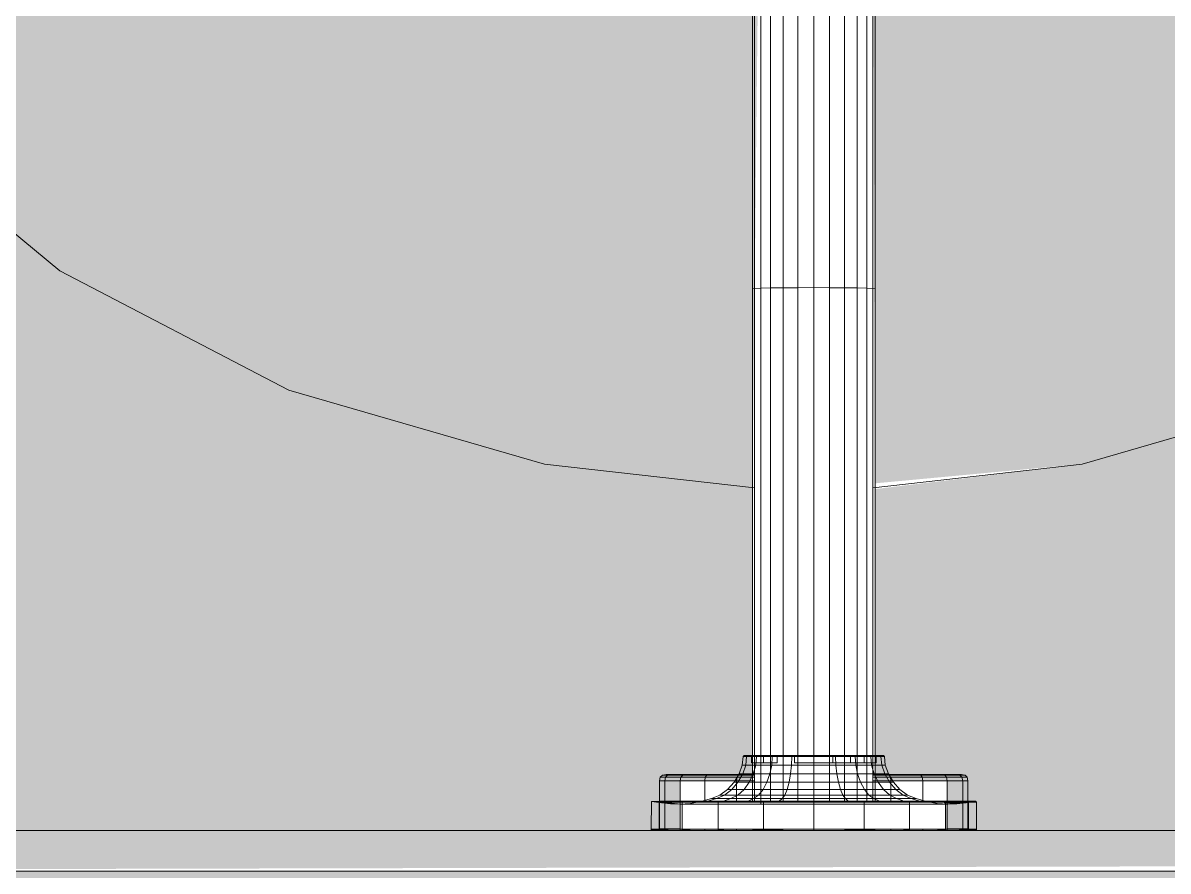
# Model space of a CAD drawing. Header units: inches. Extents: x -10205 to 13964, y -460 to 30702.
# Drawn here: x 76.14 to 83.18, y -76.69 to -71.47 of the extents above; entities that cross this region are included whole.
import ezdxf

# ---------------------------------------------------------------- set-up
doc = ezdxf.new("R2010")
doc.units = ezdxf.units.IN
doc.header["$MEASUREMENT"] = 0
for name, color, linetype, lineweight in [('0-1', 7, 'Continuous', 5), ('0-2', 8, 'Continuous', 9), ('G-IMPT-1', 21, 'Continuous', 9), ('P-SANR-FIXT-1', 8, 'Continuous', 9), ('P-SANR-FIXT-2', 53, 'Continuous', 9)]:
    doc.layers.add(name, color=color, linetype=linetype, lineweight=lineweight)

# ---------------------------------------------------------------- blocks, each defined once
blk = doc.blocks.new('Plbg-Sink Wall Mounted-UH - T11839_dwg-791503-SITE PLAN - CAD FILE')
at = {"layer": 'G-IMPT-1'}
for p, q in [((-4.5477, 0.9516), (-4.5477, 1.0006)), ((-4.5406, 1.0006), (-4.5477, 1.0006)), ((-4.5477, 1.0006), (-4.5477, 0.9516)), ((-4.5477, 0.9925), (-4.5477, 1.0006)), ((-4.5477, 0.9439), (-4.5477, 0.9925)), ((-4.5477, 0.9925), (-4.5477, 0.9405)), ((-4.5477, 0.9925), (-4.5477, 0.9439)), ((-4.5406, 1.0006), (-4.3707, 0.9981)), ((-4.5406, 0.9516), (-4.5406, 1.0006)), ((-4.5406, 1.0006), (-4.5406, 0.9516)), ((-4.3707, 0.9981), (-4.379, 0.9372)), ((-4.374, 0.9516), (-4.3707, 0.9981)), ((-4.3707, 0.9981), (-4.374, 0.9516)), ((-4.3707, 0.9981), (-4.369, 0.9454)), ((-4.3707, 0.9981), (-4.369, 0.9454)), ((-4.5393, 0.9485), (-4.5489, 0.9485)), ((-4.5393, 0.9162), (-4.5489, 0.9162)), ((-4.5393, 0.9162), (-4.5489, 0.9162)), ((-4.5477, 0.9439), (-4.5477, 0.9516)), ((-4.5477, 0.9516), (-4.5406, 0.9516)), ((-4.5477, 0.9439), (-4.5477, 0.9516)), ((-4.5477, 0.9516), (-4.5406, 0.9516)), ((-4.5477, 0.8945), (-4.5477, 0.9439)), ((-4.5477, 0.8945), (-4.5477, 0.9439)), ((-4.5477, 0.8945), (-4.5477, 0.9405)), ((-4.5477, 0.9405), (-4.5477, 0.8945)), ((-4.5406, 0.9516), (-4.374, 0.9516)), ((-4.5406, 0.9516), (-4.5406, 0.8095)), ((-4.5406, 0.8095), (-4.5406, 0.9516)), ((-4.5406, 0.9516), (-4.374, 0.9516)), ((-4.2438, 0.9485), (-4.5393, 0.9485)), ((-4.5393, 0.9485), (-4.5393, 0.9162)), ((-4.5393, 0.9485), (-4.5393, 0.9162)), ((-4.2438, 0.9162), (-4.5393, 0.9162)), ((-4.2438, 0.9162), (-4.5393, 0.9162)), ((-4.5393, 0.9162), (-4.5393, 0.8215)), ((-4.5393, 0.8215), (-4.5393, 0.9162)), ((-4.379, 0.9372), (-4.3847, 0.8809)), ((-4.369, 0.9454), (-4.379, 0.8913)), ((-4.369, 0.9454), (-4.379, 0.8913)), ((-4.379, 0.8913), (-4.379, 0.9372)), ((-4.379, 0.9372), (-4.379, 0.8913)), ((-4.374, 0.9516), (-4.369, 0.9454)), ((-4.374, 0.9516), (-4.374, 0.8095)), ((-4.374, 0.9516), (-4.374, 0.8095)), ((-4.374, 0.9516), (-4.369, 0.9454)), ((-4.374, 0.8095), (-4.374, 0.9516)), ((-4.369, 0.8042), (-4.374, 0.9516)), ((-4.374, 0.9516), (-4.369, 0.9454)), ((-4.369, 0.9454), (-4.369, 0.8042)), ((-4.369, 0.8042), (-4.369, 0.9454)), ((-4.2438, 0.9485), (-4.2216, 0.944)), ((-4.2438, 0.9485), (-4.2438, 0.9162)), ((-4.2438, 0.9485), (-4.2438, 0.9162)), ((-4.2438, 0.9162), (-4.2216, 0.9119)), ((-4.2438, 0.9162), (-4.2438, 0.8215)), ((-4.2438, 0.8215), (-4.2438, 0.9162)), ((-4.2438, 0.9162), (-4.2216, 0.9119)), ((-4.2216, 0.944), (-4.2082, 0.9306)), ((-4.2216, 0.9119), (-4.2216, 0.944)), ((-4.2216, 0.944), (-4.2216, 0.9119)), ((-4.2082, 0.9306), (-4.2038, 0.9082)), ((-4.2082, 0.9306), (-4.2082, 0.8989)), ((-4.2082, 0.9306), (-4.2082, 0.8989)), ((-4.3847, 0.8809), (-4.3862, 0.8244)), ((-4.379, 0.8913), (-4.3847, 0.8378)), ((-4.379, 0.8913), (-4.3847, 0.8378)), ((-4.3847, 0.8378), (-4.3847, 0.8809)), ((-4.3847, 0.8809), (-4.3847, 0.8378)), ((-4.2216, 0.9119), (-4.2216, 0.8176)), ((-4.2216, 0.9119), (-4.2082, 0.8989)), ((-4.2216, 0.8176), (-4.2216, 0.9119)), ((-4.2216, 0.9119), (-4.2082, 0.8989)), ((-4.2082, 0.8989), (-4.2038, 0.8772)), ((-4.2082, 0.8989), (-4.2082, 0.8059)), ((-4.2082, 0.8059), (-4.2082, 0.8989)), ((-4.2082, 0.8989), (-4.2038, 0.8772)), ((-4.2038, 0.8772), (-4.2038, 0.9082)), ((-4.2038, 0.9082), (-4.2038, 0.8772)), ((-4.2038, 0.9082), (-4.2038, 0.888)), ((-4.2038, 0.8578), (-4.2038, 0.888)), ((-4.2038, 0.888), (-4.2038, 0.8578)), ((-4.2038, 0.8772), (-4.2038, 0.7865)), ((-4.2038, 0.7865), (-4.2038, 0.8772)), ((-4.2038, 0.8772), (-4.2038, 0.8578)), ((-4.2038, 0.8772), (-4.2038, 0.8578)), ((-4.2038, 0.3639), (-4.2038, 0.8578)), ((-4.2038, 0.8578), (-4.2038, 0.769)), ((-4.2038, 0.8578), (-4.2038, 0.3639)), ((-4.2038, 0.8578), (-4.2038, 0.769)), ((-4.5393, 0.8215), (-4.5489, 0.8215)), ((-4.5393, 0.8215), (-4.5489, 0.8215)), ((-4.5477, 0.8029), (-4.5477, 0.8095)), ((-4.5477, 0.8095), (-4.5406, 0.8095)), ((-4.5477, 0.8029), (-4.5477, 0.8095)), ((-4.5477, 0.8095), (-4.5406, 0.8095)), ((-4.5477, 0.7609), (-4.5477, 0.8029)), ((-4.5477, 0.7609), (-4.5477, 0.8029)), ((-4.5406, 0.8095), (-4.374, 0.8095)), ((-4.5406, 0.8095), (-4.5406, 0.5881)), ((-4.2438, 0.8215), (-4.5393, 0.8215)), ((-4.3862, 0.784), (-4.3862, 0.8244)), ((-4.3862, 0.8244), (-4.3822, 0.7583)), ((-4.3862, 0.8244), (-4.3862, 0.784)), ((-4.3862, 0.784), (-4.3862, 0.6669)), ((-4.3862, 0.6669), (-4.3862, 0.784)), ((-4.374, 0.8095), (-4.374, 0.5881)), ((-4.374, 0.8095), (-4.369, 0.8042)), ((-4.374, 0.8095), (-4.369, 0.8042)), ((-4.369, 0.5843), (-4.369, 0.8042)), ((-4.369, 0.8042), (-4.369, 0.5843)), ((-4.2438, 0.8215), (-4.2216, 0.8176)), ((-4.2438, 0.8215), (-4.2438, 0.6707)), ((-4.2438, 0.8215), (-4.2216, 0.8176)), ((-4.2216, 0.8176), (-4.2216, 0.6675)), ((-4.2216, 0.8176), (-4.2082, 0.8059)), ((-4.2216, 0.6675), (-4.2216, 0.8176)), ((-4.2216, 0.8176), (-4.2082, 0.8059)), ((-4.2082, 0.8059), (-4.2038, 0.7865)), ((-4.2082, 0.8059), (-4.2082, 0.658)), ((-4.2082, 0.658), (-4.2082, 0.8059)), ((-4.2082, 0.8059), (-4.2038, 0.7865)), ((-4.2038, 0.7865), (-4.2038, 0.6422)), ((-4.2038, 0.6422), (-4.2038, 0.7865)), ((-4.2038, 0.7865), (-4.2038, 0.769)), ((-4.2038, 0.7865), (-4.2038, 0.769)), ((-4.3822, 0.7583), (-4.3704, 0.6937)), ((-4.2038, 0.6279), (-4.2038, 0.769)), ((-4.2038, 0.769), (-4.2038, 0.3639)), ((-4.2038, 0.6279), (-4.2038, 0.769)), ((-4.2038, 0.3639), (-4.2038, 0.769)), ((-4.5393, 0.6707), (-4.5489, 0.6707)), ((-4.5393, 0.6707), (-4.5489, 0.6707)), ((-4.3862, 0.6669), (-4.3862, 0.4846)), ((-4.3862, 0.4846), (-4.3862, 0.6669)), ((-4.2438, 0.6707), (-4.374, 0.6707)), ((-4.3704, 0.6937), (-4.3533, 0.6293)), ((-4.3704, 0.6597), (-4.3704, 0.6937)), ((-4.3704, 0.6937), (-4.3704, 0.6597)), ((-4.3704, 0.6597), (-4.3533, 0.5985)), ((-4.3704, 0.6597), (-4.3704, 0.5612)), ((-4.3704, 0.5612), (-4.3704, 0.6597)), ((-4.3704, 0.6597), (-4.3533, 0.5985)), ((-4.2438, 0.6707), (-4.2216, 0.6675)), ((-4.2438, 0.6707), (-4.2438, 0.4743)), ((-4.2438, 0.6707), (-4.2216, 0.6675)), ((-4.2216, 0.6675), (-4.2216, 0.472)), ((-4.2216, 0.6675), (-4.2082, 0.658)), ((-4.2216, 0.472), (-4.2216, 0.6675)), ((-4.2216, 0.6675), (-4.2082, 0.658)), ((-4.2082, 0.658), (-4.2038, 0.6422)), ((-4.2082, 0.658), (-4.2082, 0.4653)), ((-4.2082, 0.4653), (-4.2082, 0.658)), ((-4.2082, 0.658), (-4.2038, 0.6422)), ((-4.2038, 0.6422), (-4.2038, 0.4541)), ((-4.2038, 0.4541), (-4.2038, 0.6422)), ((-4.2038, 0.6422), (-4.2038, 0.6279)), ((-4.2038, 0.6422), (-4.2038, 0.6279)), ((-4.5477, 0.5834), (-4.5477, 0.5881)), ((-4.5477, 0.5881), (-4.5406, 0.5881)), ((-4.5477, 0.5834), (-4.5477, 0.5881)), ((-4.5477, 0.5881), (-4.5406, 0.5881)), ((-4.5477, 0.5528), (-4.5477, 0.5834)), ((-4.5477, 0.5528), (-4.5477, 0.5834)), ((-4.5406, 0.5881), (-4.374, 0.5881)), ((-4.5406, 0.5881), (-4.5406, 0.3092)), ((-4.374, 0.5881), (-4.369, 0.5843)), ((-4.374, 0.5881), (-4.369, 0.5843)), ((-4.374, 0.5881), (-4.374, 0.3092)), ((-4.369, 0.5843), (-4.369, 0.3072)), ((-4.369, 0.3639), (-4.369, 0.5843)), ((-4.3533, 0.6293), (-4.3323, 0.5773)), ((-4.3533, 0.5985), (-4.3533, 0.6293)), ((-4.3533, 0.6293), (-4.3533, 0.5985)), ((-4.3533, 0.5985), (-4.3323, 0.5491)), ((-4.3533, 0.5985), (-4.3533, 0.5091)), ((-4.3533, 0.5091), (-4.3533, 0.5985)), ((-4.3533, 0.5985), (-4.3323, 0.5491)), ((-4.3323, 0.5773), (-4.2975, 0.5302)), ((-4.3323, 0.5491), (-4.3323, 0.5773)), ((-4.3323, 0.5773), (-4.3323, 0.5491)), ((-4.2038, 0.444), (-4.2038, 0.6279)), ((-4.2038, 0.3639), (-4.2038, 0.6279)), ((-4.2038, 0.444), (-4.2038, 0.6279)), ((-4.2038, 0.3639), (-4.2038, 0.6279)), ((-4.3704, 0.5612), (-4.3533, 0.5091)), ((-4.3704, 0.5612), (-4.3704, 0.4077)), ((-4.3704, 0.4077), (-4.3704, 0.5612)), ((-4.3704, 0.5612), (-4.3533, 0.5091)), ((-4.3533, 0.5091), (-4.3323, 0.4671)), ((-4.3533, 0.5091), (-4.3533, 0.3699)), ((-4.3533, 0.3699), (-4.3533, 0.5091)), ((-4.3533, 0.5091), (-4.3323, 0.4671)), ((-4.3323, 0.5491), (-4.2975, 0.5043)), ((-4.3323, 0.5491), (-4.3323, 0.4671)), ((-4.3323, 0.4671), (-4.3323, 0.5491)), ((-4.3323, 0.5491), (-4.2975, 0.5043)), ((-4.2975, 0.5302), (-4.2527, 0.4902)), ((-4.2975, 0.5043), (-4.2975, 0.5302)), ((-4.2975, 0.5302), (-4.2975, 0.5043)), ((-4.2975, 0.5043), (-4.2527, 0.4662)), ((-4.2975, 0.5043), (-4.2975, 0.429)), ((-4.2975, 0.429), (-4.2975, 0.5043)), ((-4.2975, 0.5043), (-4.2527, 0.4662)), ((-4.5393, 0.4743), (-4.5489, 0.4743)), ((-4.5393, 0.4743), (-4.5489, 0.4743)), ((-4.3862, 0.4846), (-4.3862, 0.2547)), ((-4.3862, 0.2547), (-4.3862, 0.4846)), ((-4.2438, 0.4743), (-4.374, 0.4743)), ((-4.3323, 0.4671), (-4.2975, 0.429)), ((-4.3323, 0.4671), (-4.3323, 0.3394)), ((-4.3323, 0.3639), (-4.3323, 0.4671)), ((-4.3323, 0.4671), (-4.2975, 0.429)), ((-4.2975, 0.429), (-4.2527, 0.3966)), ((-4.2975, 0.429), (-4.2975, 0.3117)), ((-4.2975, 0.429), (-4.2527, 0.3966)), ((-4.2527, 0.4902), (-4.2012, 0.4594)), ((-4.2527, 0.4662), (-4.2527, 0.4902)), ((-4.2527, 0.4902), (-4.2527, 0.4662)), ((-4.2527, 0.4662), (-4.2012, 0.4369)), ((-4.2527, 0.4662), (-4.2527, 0.3966)), ((-4.2527, 0.3966), (-4.2527, 0.4662)), ((-4.2527, 0.4662), (-4.2012, 0.4369)), ((-4.2438, 0.4743), (-4.2216, 0.472)), ((-4.2438, 0.4743), (-4.2438, 0.3639)), ((-4.2438, 0.4743), (-4.2216, 0.472)), ((-4.2216, 0.472), (-4.2216, 0.3639)), ((-4.2216, 0.472), (-4.2082, 0.4653)), ((-4.2216, 0.3639), (-4.2216, 0.472)), ((-4.2216, 0.472), (-4.2082, 0.4653)), ((-4.2082, 0.4653), (-4.2038, 0.4541)), ((-4.2082, 0.4653), (-4.2082, 0.3639)), ((-4.2082, 0.3639), (-4.2082, 0.4653)), ((-4.2082, 0.4653), (-4.2038, 0.4541)), ((-4.2038, 0.4541), (-4.2038, 0.3639)), ((-4.2038, 0.3639), (-4.2038, 0.4541)), ((-4.2038, 0.4541), (-4.2038, 0.444)), ((-4.2038, 0.4541), (-4.2038, 0.444)), ((-4.2012, 0.4594), (-4.1469, 0.4402)), ((-4.2012, 0.4369), (-4.2012, 0.4594)), ((-4.2012, 0.4594), (-4.2012, 0.4369)), ((-4.2012, 0.4369), (-4.1469, 0.4186)), ((-4.2012, 0.4369), (-4.2012, 0.3717)), ((-4.2012, 0.3717), (-4.2012, 0.4369)), ((-4.2012, 0.4369), (-4.1469, 0.4186)), ((-4.1469, 0.4402), (-4.0933, 0.4346)), ((-4.1469, 0.4186), (-4.1469, 0.4402)), ((-4.1469, 0.4402), (-4.1469, 0.4186)), ((-4.0933, 0.4346), (-4.0876, 0.4285)), ((-4.0933, 0.4133), (-4.0933, 0.4346)), ((-4.0933, 0.4346), (-4.0933, 0.4133)), ((-4.0933, 0.4346), (-4.0876, 0.4075)), ((-4.0876, 0.4075), (-4.0876, 0.4285)), ((-4.0876, 0.4285), (-4.0876, 0.4075)), ((-4.0876, 0.3892), (-4.0876, 0.4285)), ((-4.548, 0.3639), (-4.548, 0.3769)), ((-4.548, 0.3264), (-4.548, 0.3639)), ((-1.2172, 0.3769), (-4.374, 0.3769)), ((-1.2153, 0.3639), (-4.374, 0.3639)), ((-4.3704, 0.4077), (-4.3533, 0.3699)), ((-4.3704, 0.4077), (-4.3704, 0.2144)), ((-4.3704, 0.4077), (-4.3533, 0.3699)), ((-4.3533, 0.3699), (-4.3323, 0.3394)), ((-4.3533, 0.3699), (-4.3533, 0.1945)), ((-4.2527, 0.3966), (-4.2012, 0.3717)), ((-4.2527, 0.3966), (-4.2527, 0.2881)), ((-4.2527, 0.3966), (-4.2012, 0.3717)), ((-4.2012, 0.3717), (-4.1469, 0.3561)), ((-4.2012, 0.3717), (-4.2012, 0.27)), ((-4.1469, 0.4186), (-4.0933, 0.4133)), ((-4.1469, 0.4186), (-4.1469, 0.3561)), ((-4.1469, 0.3561), (-4.1469, 0.4186)), ((-4.1469, 0.4186), (-4.0933, 0.4133)), ((-4.1469, 0.3561), (-4.0933, 0.3516)), ((-4.1469, 0.3561), (-4.1469, 0.2587)), ((-4.1328, 0.3643), (-4.1328, 0.3831)), ((-4.0942, 0.3831), (-4.1328, 0.3831)), ((-4.1328, 0.3643), (-4.1328, 0.3099)), ((-4.0942, 0.3643), (-4.1328, 0.3643)), ((-4.0876, 0.3892), (-4.0942, 0.3831)), ((-4.0942, 0.3643), (-4.0942, 0.3831)), ((-4.0876, 0.3701), (-4.0942, 0.3643)), ((-4.0942, 0.3643), (-4.0942, 0.3099)), ((-4.0933, 0.4133), (-4.0933, 0.3516)), ((-4.0933, 0.4133), (-4.0876, 0.4075)), ((-4.0933, 0.4133), (-4.0876, 0.4075)), ((-4.0933, 0.3516), (-4.0933, 0.4133)), ((-4.0876, 0.4075), (-4.0876, 0.3466)), ((-4.0876, 0.4075), (-4.0876, 0.3701)), ((-4.0876, 0.4075), (-4.0876, 0.3701)), ((-4.0876, 0.3701), (-4.0876, 0.3892)), ((-4.0876, 0.3892), (-4.0876, 0.3701)), ((-4.0876, 0.3701), (-4.0876, 0.3149)), ((1.2954, 0.3769), (-1.2172, 0.3769)), ((-1.2153, 0.3639), (-1.2172, 0.3769)), ((-1.2135, 0.3264), (-1.2153, 0.3639)), ((-1.2153, 0.3639), (1.2987, 0.3639)), ((-4.548, 0.2664), (-4.548, 0.3264)), ((-4.5477, 0.3067), (-4.5477, 0.3092)), ((-4.5477, 0.3092), (-4.5406, 0.3092)), ((-4.5477, 0.2906), (-4.5477, 0.3067)), ((-4.5406, 0.3092), (-4.374, 0.3092)), ((-4.5406, 0.3092), (-4.5406, 0)), ((-1.2135, 0.3264), (-4.3843, 0.3264)), ((-4.374, 0.3092), (-4.369, 0.3072)), ((-4.374, 0.3092), (-4.374, 0)), ((-4.369, 0.3072), (-4.369, 0)), ((-4.3323, 0.3394), (-4.2975, 0.3117)), ((-4.3323, 0.3394), (-4.3323, 0.1784)), ((-4.2975, 0.3117), (-4.2527, 0.2881)), ((-4.2975, 0.3117), (-4.2975, 0.1638)), ((-4.2527, 0.2881), (-4.2012, 0.27)), ((-4.2527, 0.2881), (-4.2527, 0.1515)), ((-4.1328, 0.3099), (-4.1328, 0.2252)), ((-4.0942, 0.3099), (-4.1328, 0.3099)), ((-4.0876, 0.3149), (-4.0942, 0.3099)), ((-4.0942, 0.3099), (-4.0942, 0.2252)), ((-4.0933, 0.3516), (-4.0876, 0.3466)), ((-4.0933, 0.3516), (-4.0933, 0.2555)), ((-4.0876, 0.3466), (-4.0876, 0.2518)), ((-4.0876, 0.3466), (-4.0876, 0.3149)), ((-4.0876, 0.3149), (-4.0876, 0.2288)), ((-1.212, 0.2664), (-1.2135, 0.3264)), ((1.3017, 0.3264), (-1.2135, 0.3264)), ((-4.548, 0.1885), (-4.548, 0.2664)), ((-4.3862, 0.2547), (-4.3862, 0)), ((-4.3862, 0), (-4.3862, 0.2547)), ((-1.212, 0.2664), (-4.374, 0.2664)), ((-4.3704, 0.2144), (-4.3533, 0.1945)), ((-4.3704, 0.2144), (-4.3704, 0)), ((-4.2012, 0.27), (-4.1469, 0.2587)), ((-4.2012, 0.27), (-4.2012, 0.142)), ((-4.1469, 0.2587), (-4.0933, 0.2555)), ((-4.1469, 0.2587), (-4.1469, 0.136)), ((-4.0942, 0.2252), (-4.1328, 0.2252)), ((-4.0876, 0.2288), (-4.0942, 0.2252)), ((-4.0933, 0.2555), (-4.0876, 0.2518)), ((-4.0933, 0.2555), (-4.0933, 0.1343)), ((-4.0876, 0.2518), (-4.0876, 0.1324)), ((-4.0876, 0.2518), (-4.0876, 0.2288)), ((-1.2109, 0.1885), (-1.212, 0.2664)), ((-1.212, 0.2664), (1.3044, 0.2664)), ((-1.2109, 0.1885), (-4.374, 0.1885)), ((-4.3533, 0.1945), (-4.3323, 0.1784)), ((-4.3533, 0.1945), (-4.3533, 0)), ((-4.3323, 0.1784), (-4.2975, 0.1638)), ((-4.3323, 0.1784), (-4.3323, 0)), ((-4.2975, 0.1638), (-4.2527, 0.1515)), ((-4.2975, 0.1638), (-4.2975, 0)), ((-4.2527, 0.1515), (-4.2012, 0.142)), ((-4.2527, 0.1515), (-4.2527, 0)), ((-4.2012, 0.142), (-4.1469, 0.136)), ((-4.2012, 0.142), (-4.2012, 0)), ((-1.2101, 0.0975), (-1.2109, 0.1885)), ((1.3064, 0.1885), (-1.2109, 0.1885)), ((-1.2101, 0.0975), (-4.374, 0.0975)), ((-4.1469, 0.136), (-4.0933, 0.1343)), ((-4.1469, 0.136), (-4.1469, 0)), ((-4.1328, 0.1184), (-4.1328, 0)), ((-4.0942, 0.1184), (-4.1328, 0.1184)), ((-4.0876, 0.1203), (-4.0942, 0.1184)), ((-4.0942, 0.1184), (-4.0942, 0)), ((-4.0933, 0.1343), (-4.0876, 0.1324)), ((-4.0933, 0.1343), (-4.0933, 0)), ((-4.0876, 0.1324), (-4.0933, 0)), ((-4.0876, 0.1324), (-4.0876, 0)), ((-4.0876, 0.1324), (-4.0876, 0.1203)), ((-4.0876, 0.1203), (-4.0876, 0)), ((-1.2099, 0), (-1.2101, 0.0975)), ((-1.2101, 0.0975), (1.3077, 0.0975)), ((-4.3862, -0.2547), (-4.3862, 0)), ((-1.2099, 0), (-4.374, 0)), ((-4.2527, 0), (-4.2012, 0)), ((-4.2012, 0), (-4.1469, 0)), ((-4.2012, 0), (-4.2012, -0.142)), ((-4.1469, 0), (-4.0933, 0)), ((-4.1469, 0), (-4.1469, -0.136)), ((-4.1328, 0), (-4.1328, -0.1184)), ((-4.0942, 0), (-4.1328, 0)), ((-4.0876, 0), (-4.0942, 0)), ((-4.0942, 0), (-4.0942, -0.1184)), ((-4.0933, 0), (-4.0933, -0.1343)), ((-4.0933, 0), (-4.0876, 0)), ((-4.0876, 0), (-4.0876, -0.1324)), ((-4.0876, 0), (-4.0876, -0.1203)), ((-1.2101, -0.0975), (-1.2099, 0)), ((1.3081, 0), (-1.2099, 0)), ((-4.5477, 0), (-4.5406, 0)), ((-4.5406, 0), (-4.374, 0)), ((-4.5406, 0), (-4.5406, -0.3092)), ((-4.3862, 0), (-4.3862, -0.2547)), ((-4.374, 0), (-4.369, 0)), ((-4.374, 0), (-4.374, -0.3092)), ((-4.3704, 0), (-4.3533, 0)), ((-4.3704, 0), (-4.3704, -0.2144)), ((-4.369, 0), (-4.369, -0.3072)), ((-4.3533, 0), (-4.3323, 0)), ((-4.3533, 0), (-4.3533, -0.1945)), ((-4.3323, 0), (-4.2975, 0)), ((-4.3323, 0), (-4.3323, -0.1784)), ((-4.2975, 0), (-4.2527, 0)), ((-4.2975, 0), (-4.2975, -0.1638)), ((-4.2527, 0), (-4.2527, -0.1515)), ((-1.2101, -0.0975), (-4.374, -0.0975)), ((-4.2012, -0.142), (-4.1469, -0.136)), ((-4.1469, -0.136), (-4.0933, -0.1343)), ((-4.1469, -0.136), (-4.1469, -0.2587)), ((-4.1328, -0.1184), (-4.1328, -0.2252)), ((-4.0942, -0.1184), (-4.1328, -0.1184)), ((-4.0876, -0.1203), (-4.0942, -0.1184)), ((-4.0942, -0.1184), (-4.0942, -0.2252)), ((-4.0933, -0.1343), (-4.0876, -0.1324)), ((-4.0933, -0.1343), (-4.0933, -0.2555)), ((-4.0876, -0.1203), (-4.0876, -0.2288)), ((-4.0876, -0.1324), (-4.0876, -0.1203)), ((-4.0876, -0.1324), (-4.0876, -0.2518)), ((-1.2109, -0.1885), (-1.2101, -0.0975)), ((-1.2101, -0.0975), (1.3077, -0.0975)), ((-4.548, -0.2664), (-4.548, -0.1885)), ((-1.2109, -0.1885), (-4.374, -0.1885)), ((-4.3704, -0.2144), (-4.3533, -0.1945)), ((-4.3533, -0.1945), (-4.3323, -0.1784)), ((-4.3533, -0.1945), (-4.3533, -0.3699)), ((-4.3323, -0.1784), (-4.2975, -0.1638)), ((-4.3323, -0.1784), (-4.3323, -0.3394)), ((-4.2975, -0.1638), (-4.2527, -0.1515)), ((-4.2975, -0.1638), (-4.2975, -0.3117)), ((-4.2527, -0.1515), (-4.2012, -0.142)), ((-4.2527, -0.1515), (-4.2527, -0.2881)), ((-4.2012, -0.142), (-4.2012, -0.27)), ((-1.212, -0.2664), (-1.2109, -0.1885)), ((1.3064, -0.1885), (-1.2109, -0.1885)), ((-4.548, -0.3264), (-4.548, -0.2664)), ((-4.5477, -0.2689), (-4.5477, -0.3092)), ((-4.5477, -0.2689), (-4.5477, -0.2906)), ((-4.5477, -0.2689), (-4.5477, -0.3067)), ((-4.3862, -0.2547), (-4.3862, -0.4846)), ((-4.3862, -0.4846), (-4.3862, -0.2547)), ((-1.212, -0.2664), (-4.374, -0.2664)), ((-4.3704, -0.2144), (-4.3704, -0.4077)), ((-4.2527, -0.2881), (-4.2012, -0.27)), ((-4.2012, -0.27), (-4.1469, -0.2587)), ((-4.2012, -0.27), (-4.2012, -0.3717)), ((-4.1469, -0.2587), (-4.0933, -0.2555)), ((-4.1469, -0.2587), (-4.1469, -0.3561)), ((-4.1328, -0.2252), (-4.1328, -0.3099)), ((-4.0942, -0.2252), (-4.1328, -0.2252)), ((-4.0876, -0.2288), (-4.0942, -0.2252)), ((-4.0942, -0.2252), (-4.0942, -0.3099)), ((-4.0933, -0.2555), (-4.0876, -0.2518)), ((-4.0933, -0.2555), (-4.0933, -0.3516)), ((-4.0876, -0.2288), (-4.0876, -0.3149)), ((-4.0876, -0.2518), (-4.0876, -0.2288)), ((-4.0876, -0.2518), (-4.0876, -0.3466)), ((-1.2135, -0.3264), (-1.212, -0.2664)), ((-1.212, -0.2664), (1.3044, -0.2664)), ((-4.548, -0.3639), (-4.548, -0.3264)), ((-4.5477, -0.2906), (-4.5477, -0.3067)), ((-4.5477, -0.3067), (-4.5477, -0.3092)), ((-4.5477, -0.3092), (-4.5406, -0.3092)), ((-4.5406, -0.3092), (-4.374, -0.3092)), ((-4.5406, -0.3092), (-4.5406, -0.5881)), ((-4.374, -0.3092), (-4.369, -0.3072)), ((-4.374, -0.3092), (-4.374, -0.5881)), ((-1.2135, -0.3264), (-4.374, -0.3264)), ((-4.369, -0.3072), (-4.369, -0.5843)), ((-4.3533, -0.3699), (-4.3323, -0.3394)), ((-4.3323, -0.3394), (-4.2975, -0.3117)), ((-4.3323, -0.3394), (-4.3323, -0.4671)), ((-4.2975, -0.3117), (-4.2527, -0.2881)), ((-4.2975, -0.3117), (-4.2975, -0.429)), ((-4.2527, -0.2881), (-4.2527, -0.3966)), ((-4.1469, -0.3561), (-4.0933, -0.3516)), ((-4.1328, -0.3099), (-4.1328, -0.3643)), ((-4.0942, -0.3099), (-4.1328, -0.3099)), ((-4.0876, -0.3149), (-4.0942, -0.3099)), ((-4.0942, -0.3099), (-4.0942, -0.3643)), ((-4.0933, -0.3516), (-4.0876, -0.3466)), ((-4.0933, -0.4133), (-4.0933, -0.3516)), ((-4.0933, -0.4133), (-4.0933, -0.3516)), ((-4.0933, -0.3516), (-4.0933, -0.4133)), ((-4.0876, -0.3149), (-4.0876, -0.3701)), ((-4.0876, -0.3466), (-4.0876, -0.3149)), ((-4.0876, -0.3466), (-4.0876, -0.4075)), ((-4.0876, -0.4075), (-4.0876, -0.3466)), ((-1.2153, -0.3639), (-1.2135, -0.3264)), ((1.3017, -0.3264), (-1.2135, -0.3264)), ((-4.548, -0.3769), (-4.548, -0.3639)), ((-1.2153, -0.3639), (-4.374, -0.3639)), ((-1.2172, -0.3769), (-4.374, -0.3769)), ((-4.369, -0.5843), (-4.373, -0.3639)), ((-4.3704, -0.4077), (-4.3533, -0.3699)), ((-4.3704, -0.4077), (-4.3533, -0.3699)), ((-4.3704, -0.4077), (-4.3704, -0.5612)), ((-4.3704, -0.5612), (-4.3704, -0.4077)), ((-4.369, -0.5843), (-4.369, -0.3639)), ((-4.3533, -0.3699), (-4.3533, -0.5091)), ((-4.3533, -0.5091), (-4.3533, -0.3699)), ((-4.3323, -0.4671), (-4.3323, -0.3639)), ((-4.2975, -0.429), (-4.2527, -0.3966)), ((-4.2975, -0.429), (-4.2527, -0.3966)), ((-4.2527, -0.3966), (-4.2012, -0.3717)), ((-4.2527, -0.3966), (-4.2012, -0.3717)), ((-4.2527, -0.3966), (-4.2527, -0.4662)), ((-4.2527, -0.4662), (-4.2527, -0.3966)), ((-4.2438, -0.3639), (-4.2438, -0.4743)), ((-4.2216, -0.3639), (-4.2216, -0.472)), ((-4.2216, -0.472), (-4.2216, -0.3639)), ((-4.2082, -0.3639), (-4.2082, -0.4653)), ((-4.2082, -0.4653), (-4.2082, -0.3639)), ((-4.2038, -0.3639), (-4.2038, -0.4541)), ((-4.2038, -0.4541), (-4.2038, -0.3639)), ((-4.2038, -0.3639), (-4.2038, -0.8578)), ((-4.2038, -0.8578), (-4.2038, -0.3639)), ((-4.2038, -0.3639), (-4.2038, -0.6279)), ((-4.2038, -0.3639), (-4.2038, -0.769)), ((-4.2038, -0.3639), (-4.2038, -0.6279)), ((-4.2038, -0.3639), (-4.2038, -0.769)), ((-4.2012, -0.3717), (-4.1469, -0.3561)), ((-4.2012, -0.3717), (-4.2012, -0.4369)), ((-4.2012, -0.4369), (-4.2012, -0.3717)), ((-4.2012, -0.4369), (-4.1469, -0.4186)), ((-4.2012, -0.4369), (-4.1469, -0.4186)), ((-4.1469, -0.3561), (-4.1469, -0.4186)), ((-4.1469, -0.4186), (-4.1469, -0.3561)), ((-4.1469, -0.4186), (-4.0933, -0.4133)), ((-4.1469, -0.4186), (-4.0933, -0.4133)), ((-4.1469, -0.4186), (-4.1469, -0.4402)), ((-4.1469, -0.4402), (-4.1469, -0.4186)), ((-4.1328, -0.3643), (-4.1328, -0.3831)), ((-4.0942, -0.3643), (-4.1328, -0.3643)), ((-4.0942, -0.3831), (-4.1328, -0.3831)), ((-4.0876, -0.3701), (-4.0942, -0.3643)), ((-4.0942, -0.3643), (-4.0942, -0.3831)), ((-4.0876, -0.3892), (-4.0942, -0.3831)), ((-4.0933, -0.4133), (-4.0876, -0.4075)), ((-4.0933, -0.4133), (-4.0876, -0.4075)), ((-4.0933, -0.4133), (-4.0876, -0.4075)), ((-4.0876, -0.4075), (-4.0933, -0.4346)), ((-4.0933, -0.4346), (-4.0933, -0.4133)), ((-4.0933, -0.4346), (-4.0933, -0.4133)), ((-4.0933, -0.4133), (-4.0933, -0.4346)), ((-4.0876, -0.3701), (-4.0876, -0.3892)), ((-4.0876, -0.3892), (-4.0876, -0.3701)), ((-4.0876, -0.4075), (-4.0876, -0.3701)), ((-4.0876, -0.4075), (-4.0876, -0.3701)), ((-4.0876, -0.4285), (-4.0876, -0.3892)), ((-4.0876, -0.4075), (-4.0876, -0.4285)), ((-4.0876, -0.4285), (-4.0876, -0.4075)), ((-1.2172, -0.3769), (-1.2153, -0.3639)), ((1.2954, -0.3769), (-1.2172, -0.3769)), ((-1.2153, -0.3639), (1.2987, -0.3639)), ((-4.5393, -0.4743), (-4.5489, -0.4743)), ((-4.5393, -0.4743), (-4.5489, -0.4743)), ((-4.3862, -0.4846), (-4.3862, -0.6669)), ((-4.3862, -0.6669), (-4.3862, -0.4846)), ((-4.2438, -0.4743), (-4.374, -0.4743)), ((-4.3533, -0.5091), (-4.3323, -0.4671)), ((-4.3533, -0.5091), (-4.3323, -0.4671)), ((-4.3323, -0.4671), (-4.2975, -0.429)), ((-4.3323, -0.4671), (-4.2975, -0.429)), ((-4.3323, -0.4671), (-4.3323, -0.5491)), ((-4.3323, -0.5491), (-4.3323, -0.4671)), ((-4.2975, -0.429), (-4.2975, -0.5043)), ((-4.2975, -0.5043), (-4.2975, -0.429)), ((-4.2975, -0.5043), (-4.2527, -0.4662)), ((-4.2975, -0.5043), (-4.2527, -0.4662)), ((-4.2975, -0.5302), (-4.2527, -0.4902)), ((-4.2527, -0.4662), (-4.2012, -0.4369)), ((-4.2527, -0.4662), (-4.2012, -0.4369)), ((-4.2527, -0.4902), (-4.2012, -0.4594)), ((-4.2527, -0.4662), (-4.2527, -0.4902)), ((-4.2527, -0.4902), (-4.2527, -0.4662)), ((-4.2438, -0.4743), (-4.2216, -0.472)), ((-4.2438, -0.4743), (-4.2216, -0.472)), ((-4.2438, -0.4743), (-4.2438, -0.6707)), ((-4.2216, -0.472), (-4.2082, -0.4653)), ((-4.2216, -0.472), (-4.2082, -0.4653)), ((-4.2216, -0.472), (-4.2216, -0.6675)), ((-4.2216, -0.6675), (-4.2216, -0.472)), ((-4.2082, -0.4653), (-4.2038, -0.4541)), ((-4.2082, -0.4653), (-4.2038, -0.4541)), ((-4.2082, -0.4653), (-4.2082, -0.658)), ((-4.2082, -0.658), (-4.2082, -0.4653)), ((-4.2038, -0.4541), (-4.2038, -0.444)), ((-4.2038, -0.4541), (-4.2038, -0.444)), ((-4.2038, -0.444), (-4.2038, -0.6279)), ((-4.2038, -0.444), (-4.2038, -0.6279)), ((-4.2038, -0.4541), (-4.2038, -0.6422)), ((-4.2038, -0.6422), (-4.2038, -0.4541)), ((-4.2012, -0.4369), (-4.2012, -0.4594)), ((-4.2012, -0.4594), (-4.2012, -0.4369)), ((-4.2012, -0.4594), (-4.1469, -0.4402)), ((-4.1469, -0.4402), (-4.0933, -0.4346)), ((-4.0933, -0.4346), (-4.0876, -0.4285)), ((-4.0933, -0.4346), (-4.0876, -0.4285)), ((-4.5477, -0.5528), (-4.5477, -0.5834)), ((-4.5477, -0.5528), (-4.5477, -0.5834)), ((-4.3704, -0.5612), (-4.3533, -0.5091)), ((-4.3704, -0.5612), (-4.3533, -0.5091)), ((-4.3704, -0.5612), (-4.3704, -0.6597)), ((-4.3704, -0.6597), (-4.3704, -0.5612)), ((-4.3533, -0.5091), (-4.3533, -0.5985)), ((-4.3533, -0.5985), (-4.3533, -0.5091)), ((-4.3533, -0.5985), (-4.3323, -0.5491)), ((-4.3533, -0.5985), (-4.3323, -0.5491)), ((-4.3323, -0.5491), (-4.2975, -0.5043)), ((-4.3323, -0.5491), (-4.2975, -0.5043)), ((-4.3323, -0.5773), (-4.2975, -0.5302)), ((-4.3323, -0.5491), (-4.3323, -0.5773)), ((-4.3323, -0.5773), (-4.3323, -0.5491)), ((-4.2975, -0.5043), (-4.2975, -0.5302)), ((-4.2975, -0.5302), (-4.2975, -0.5043)), ((-4.5477, -0.5834), (-4.5477, -0.5881)), ((-4.5477, -0.5834), (-4.5477, -0.5881)), ((-4.5477, -0.5881), (-4.5406, -0.5881)), ((-4.5477, -0.5881), (-4.5406, -0.5881)), ((-4.5406, -0.5881), (-4.374, -0.5881)), ((-4.5406, -0.5881), (-4.5406, -0.8095)), ((-4.374, -0.5881), (-4.369, -0.5843)), ((-4.374, -0.5881), (-4.369, -0.5843)), ((-4.369, -0.5843), (-4.374, -0.8095)), ((-4.374, -0.5881), (-4.374, -0.8095)), ((-4.3704, -0.6597), (-4.3533, -0.5985)), ((-4.3704, -0.6597), (-4.3533, -0.5985)), ((-4.3704, -0.6937), (-4.3533, -0.6293)), ((-4.369, -0.8042), (-4.369, -0.5843)), ((-4.369, -0.5843), (-4.369, -0.8042)), ((-4.3533, -0.6293), (-4.3323, -0.5773)), ((-4.3533, -0.5985), (-4.3533, -0.6293)), ((-4.3533, -0.6293), (-4.3533, -0.5985)), ((-4.2038, -0.6422), (-4.2038, -0.6279)), ((-4.2038, -0.6422), (-4.2038, -0.6279)), ((-4.2038, -0.6279), (-4.2038, -0.769)), ((-4.2038, -0.6279), (-4.2038, -0.769)), ((-4.5393, -0.6707), (-4.5489, -0.6707)), ((-4.5393, -0.6707), (-4.5489, -0.6707)), ((-4.3862, -0.6669), (-4.3862, -0.784)), ((-4.3862, -0.784), (-4.3862, -0.6669)), ((-4.3822, -0.7583), (-4.3704, -0.6937)), ((-4.2438, -0.6707), (-4.374, -0.6707)), ((-4.3704, -0.6597), (-4.3704, -0.6937)), ((-4.3704, -0.6937), (-4.3704, -0.6597)), ((-4.2438, -0.6707), (-4.2216, -0.6675)), ((-4.2438, -0.6707), (-4.2216, -0.6675)), ((-4.2438, -0.6707), (-4.2438, -0.8215)), ((-4.2216, -0.6675), (-4.2082, -0.658)), ((-4.2216, -0.6675), (-4.2082, -0.658)), ((-4.2216, -0.6675), (-4.2216, -0.8176)), ((-4.2216, -0.8176), (-4.2216, -0.6675)), ((-4.2082, -0.658), (-4.2038, -0.6422)), ((-4.2082, -0.658), (-4.2038, -0.6422)), ((-4.2082, -0.658), (-4.2082, -0.8059)), ((-4.2082, -0.8059), (-4.2082, -0.658)), ((-4.2038, -0.6422), (-4.2038, -0.7865)), ((-4.2038, -0.7865), (-4.2038, -0.6422)), ((-4.5477, -0.7609), (-4.5477, -0.8029)), ((-4.5477, -0.7609), (-4.5477, -0.8029)), ((-4.3862, -0.8244), (-4.3822, -0.7583)), ((-4.2038, -0.7865), (-4.2038, -0.769)), ((-4.2038, -0.7865), (-4.2038, -0.769)), ((-4.2038, -0.8578), (-4.2038, -0.769)), ((-4.2038, -0.8578), (-4.2038, -0.769)), ((-4.5393, -0.8215), (-4.5489, -0.8215)), ((-4.5393, -0.8215), (-4.5489, -0.8215)), ((-4.5477, -0.8029), (-4.5477, -0.8095)), ((-4.5477, -0.8029), (-4.5477, -0.8095)), ((-4.5477, -0.8095), (-4.5406, -0.8095)), ((-4.5477, -0.8095), (-4.5406, -0.8095)), ((-4.5406, -0.8095), (-4.374, -0.8095)), ((-4.5406, -0.8095), (-4.5406, -0.9516)), ((-4.5406, -0.9516), (-4.5406, -0.8095)), ((-4.2438, -0.8215), (-4.5393, -0.8215)), ((-4.5393, -0.8215), (-4.5393, -0.9162)), ((-4.5393, -0.9162), (-4.5393, -0.8215)), ((-4.3862, -0.784), (-4.3862, -0.8244)), ((-4.3862, -0.8244), (-4.3862, -0.784)), ((-4.3847, -0.8809), (-4.3862, -0.8244)), ((-4.379, -0.8913), (-4.3847, -0.8378)), ((-4.3847, -0.8378), (-4.3847, -0.8809)), ((-4.3847, -0.8809), (-4.3847, -0.8378)), ((-4.379, -0.8913), (-4.3847, -0.8378)), ((-4.379, -0.8029), (-4.379, -0.8913)), ((-4.379, -0.8913), (-4.379, -0.8029)), ((-4.374, -0.8095), (-4.369, -0.8042)), ((-4.374, -0.8095), (-4.369, -0.8042)), ((-4.374, -0.8095), (-4.374, -0.9516)), ((-4.374, -0.9516), (-4.374, -0.8095)), ((-4.369, -0.9454), (-4.369, -0.8042)), ((-4.369, -0.8042), (-4.369, -0.9454)), ((-4.2438, -0.8215), (-4.2216, -0.8176)), ((-4.2438, -0.8215), (-4.2216, -0.8176)), ((-4.2438, -0.8215), (-4.2438, -0.9162)), ((-4.2438, -0.9162), (-4.2438, -0.8215)), ((-4.2216, -0.8176), (-4.2082, -0.8059)), ((-4.2216, -0.8176), (-4.2082, -0.8059)), ((-4.2216, -0.8176), (-4.2216, -0.9119)), ((-4.2216, -0.9119), (-4.2216, -0.8176)), ((-4.2082, -0.8059), (-4.2038, -0.7865)), ((-4.2082, -0.8059), (-4.2038, -0.7865)), ((-4.2082, -0.8059), (-4.2082, -0.8989)), ((-4.2082, -0.8989), (-4.2082, -0.8059)), ((-4.2038, -0.7865), (-4.2038, -0.8772)), ((-4.2038, -0.8772), (-4.2038, -0.7865)), ((-4.5477, -0.8945), (-4.5477, -0.9439)), ((-4.5477, -0.8945), (-4.5477, -0.9405)), ((-4.5477, -0.9405), (-4.5477, -0.8945)), ((-4.5477, -0.8945), (-4.5477, -0.9439)), ((-4.379, -0.9372), (-4.3847, -0.8809)), ((-4.369, -0.9454), (-4.379, -0.8913)), ((-4.379, -0.8913), (-4.379, -0.9372)), ((-4.379, -0.9372), (-4.379, -0.8913)), ((-4.369, -0.9454), (-4.379, -0.8913)), ((-4.2438, -0.9162), (-4.2216, -0.9119)), ((-4.2438, -0.9162), (-4.2216, -0.9119)), ((-4.2216, -0.9119), (-4.2082, -0.8989)), ((-4.2216, -0.9119), (-4.2082, -0.8989)), ((-4.2216, -0.9119), (-4.2216, -0.944)), ((-4.2216, -0.944), (-4.2216, -0.9119)), ((-4.2082, -0.8989), (-4.2038, -0.8772)), ((-4.2082, -0.8989), (-4.2038, -0.8772)), ((-4.2082, -0.8989), (-4.2082, -0.9306)), ((-4.2082, -0.9306), (-4.2082, -0.8989)), ((-4.2082, -0.9306), (-4.2038, -0.9082)), ((-4.2038, -0.8772), (-4.2038, -0.8578)), ((-4.2038, -0.8772), (-4.2038, -0.8578)), ((-4.2038, -0.8578), (-4.2038, -0.888)), ((-4.2038, -0.888), (-4.2038, -0.8578)), ((-4.2038, -0.8772), (-4.2038, -0.9082)), ((-4.2038, -0.9082), (-4.2038, -0.8772)), ((-4.2038, -0.9082), (-4.2038, -0.888)), ((-4.5393, -0.9162), (-4.5489, -0.9162)), ((-4.5393, -0.9162), (-4.5489, -0.9162)), ((-4.5393, -0.9485), (-4.5489, -0.9485)), ((-4.5477, -0.9405), (-4.5477, -0.9925)), ((-4.5477, -0.9439), (-4.5477, -0.9516)), ((-4.5477, -0.9439), (-4.5477, -0.9925)), ((-4.5477, -0.9925), (-4.5477, -0.9439)), ((-4.5477, -0.9439), (-4.5477, -0.9516)), ((-4.5477, -0.9516), (-4.5477, -1.0006)), ((-4.5477, -1.0006), (-4.5477, -0.9516)), ((-4.5477, -0.9516), (-4.5406, -0.9516)), ((-4.5477, -0.9516), (-4.5406, -0.9516)), ((-4.5406, -0.9516), (-4.374, -0.9516)), ((-4.5406, -0.9516), (-4.5406, -1.0006)), ((-4.5406, -1.0006), (-4.5406, -0.9516)), ((-4.5406, -0.9516), (-4.374, -0.9516)), ((-4.2438, -0.9162), (-4.5393, -0.9162)), ((-4.2438, -0.9162), (-4.5393, -0.9162)), ((-4.5393, -0.9162), (-4.5393, -0.9485)), ((-4.5393, -0.9485), (-4.5393, -0.9162)), ((-4.2438, -0.9485), (-4.5393, -0.9485)), ((-4.369, -0.9941), (-4.379, -0.9372)), ((-4.374, -0.9516), (-4.369, -0.9454)), ((-4.374, -0.9516), (-4.369, -0.9454)), ((-4.369, -0.9454), (-4.374, -1.0006)), ((-4.374, -1.0006), (-4.374, -0.9516)), ((-4.374, -0.9516), (-4.374, -1.0006)), ((-4.369, -0.9454), (-4.369, -0.9941)), ((-4.369, -0.9941), (-4.369, -0.9454)), ((-4.2438, -0.9162), (-4.2438, -0.9485)), ((-4.2438, -0.9485), (-4.2438, -0.9162)), ((-4.2438, -0.9485), (-4.2216, -0.944)), ((-4.2216, -0.944), (-4.2082, -0.9306)), ((-4.5477, -0.9925), (-4.5477, -1.0006)), ((-4.5477, -1.0006), (-4.5406, -1.0006)), ((-4.5406, -1.0006), (-4.374, -1.0006)), ((-4.374, -1.0006), (-4.369, -0.9941))]:
    blk.add_line(p, q, dxfattribs=at)
blk = doc.blocks.new('Plbg-Sink Wall Mounted-UH - Sink-403447-SITE PLAN - CAD FILE')
at = {"layer": 'P-SANR-FIXT-1'}
h = blk.add_hatch(color=256, dxfattribs=at)
h.paths.add_polyline_path([(-7.4307, 0), (-12, 0), (-12, -0.5), (12, -0.5), (12, 0), (7.4367, 0)], flags=0)
h.paths.add_polyline_path([(-9.4162, -0.75), (-12, -0.75), (-12, -18), (12, -18), (12, -0.75), (-8.8411, -0.75)], flags=0)
h.paths.add_polyline_path([(6.978, -3.9431), (7.128, -3.6235), (7.1427, -3.9425), (7.0254, -3.9431)], flags=0)
h.paths.add_polyline_path([(8.8699, -4.2177), (8.7199, -4.5373), (8.7052, -4.2183), (8.8224, -4.2177)], flags=0)
h.paths.add_polyline_path([(0, -0.751), (0.8215, -0.7597), (0.8215, -1.0552), (0.3769, -1.0552), (0.3769, -2.8846), (1.6572, -3.004), (3.2284, -3.4588), (4.6379, -4.1916), (5.8976, -5.2743), (6.1458, -5.6011), (7.1126, -4.5854), (7.1633, -4.581), (7.1311, -4.4936), (6.9678, -4.1251), (7.0254, -3.9826), (7.1578, -4.0439), (7.1999, -3.7241), (7.1427, -3.6051), (7.4654, -3.3283), (7.5115, -3.2991), (7.6477, -3.4135), (7.7526, -3.2253), (8.2775, -3.1849), (8.3944, -3.1975), (8.8699, -4.2177), (8.6803, -4.1405), (8.648, -4.4367), (8.7052, -4.5556), (8.3825, -4.8324), (8.3364, -4.8616), (8.2002, -4.7472), (8.0953, -4.9355), (7.551, -4.9738), (7.4189, -4.8991), (7.3507, -4.9133), (6.368, -5.8936), (6.7138, -6.3628), (7.2504, -7.6314), (7.4367, -9), (7.2504, -10.3686), (6.7006, -11.6685), (5.8149, -12.8346), (4.6379, -13.8084), (3.2284, -14.5412), (1.6572, -14.996), (0.003, -15.1502), (-1.6511, -14.996), (-3.2223, -14.5412), (-4.6318, -13.8084), (-5.8089, -12.8346), (-6.7596, -11.5145), (-7.2443, -10.3686), (-7.4307, -9), (-7.2443, -7.6314), (-6.6945, -6.3315), (-5.8089, -5.1654), (-4.6318, -4.1916), (-3.2223, -3.4588), (-1.6511, -3.004), (-0.3769, -2.8498), (-0.3769, -1.0552), (-0.8215, -1.0552), (-0.8095, -0.7584), (-0.0975, -0.751)], flags=0)
h.paths.add_polyline_path([(7.913, -3.8434), (7.9349, -4.0694), (8.156, -3.8483), (7.9239, -3.8436)], flags=0)
blk.add_hatch(color=256, dxfattribs=at).paths.add_polyline_path([(10.2785, -0.5), (-12, -0.5518), (-12, -0.75), (12, -0.75), (12, -0.5), (10.732, -0.5)], flags=0)
h = blk.add_hatch(color=256, dxfattribs=at)
h.paths.add_polyline_path([(0.3769, -2.8846), (0.3264, -7.4777), (-0.3639, -7.4631), (-0.3769, -2.8852), (-1.6511, -3.004), (-3.2223, -3.4588), (-4.6318, -4.1916), (-5.8089, -5.1654), (-6.7596, -6.4855), (-7.2443, -7.6314), (-7.4307, -9), (-7.2443, -10.3686), (-6.6945, -11.6685), (-5.8089, -12.8346), (-4.6318, -13.8084), (-3.2223, -14.5412), (-1.6511, -14.996), (0.003, -15.1502), (1.6572, -14.996), (3.2284, -14.5412), (4.6379, -13.8084), (5.8149, -12.8346), (6.7006, -11.6685), (7.2504, -10.3686), (7.4367, -9), (7.2504, -7.6314), (6.5298, -6.1067), (6.368, -5.8936), (5.1717, -6.9652), (5.0233, -6.7935), (6.1458, -5.6011), (5.6415, -5.0219), (4.6379, -4.1916), (3.2284, -3.4588), (1.6572, -3.004)], flags=0)
h.paths.add_polyline_path([(-0.1123, -9.3575), (0.1534, -9.4287), (-0.0411, -9.6232)], flags=0)
at = {"layer": 'P-SANR-FIXT-2'}
for p, q in [((12, -0.5), (-12, -0.5)), ((-12, -0.75), (12, -0.75))]:
    blk.add_line(p, q, dxfattribs=at)
at = {"layer": 'P-SANR-FIXT-2', "flags": 128}
for points in [[(-7.4307, -9), (-7.2443, -7.6314), (-6.6945, -6.3315), (-5.8089, -5.1654), (-4.6318, -4.1916), (-3.2223, -3.4588), (-1.6511, -3.004), (-0.3655, -2.8575)], [(0.3654, -2.8573), (1.6572, -3.004), (3.2284, -3.4588), (4.6379, -4.1916), (5.8149, -5.1654), (6.2156, -5.6233)]]:
    blk.add_lwpolyline(points, dxfattribs=at)
at = {"rotation": 270.0000000000001}
blk.add_blockref('Plbg-Sink Wall Mounted-UH - T11839_dwg-791503-SITE PLAN - CAD FILE', (0, -5.2989), dxfattribs=at)
blk = doc.blocks.new('1750 Ox - 2nd Phase_rvt-1-SITE PLAN - CAD FILE')
at = {"layer": '0-2', "rotation": 180}
blk.add_blockref('Plbg-Sink Wall Mounted-UH - Sink-403447-SITE PLAN - CAD FILE', (81, -77.1875), dxfattribs=at)

msp = doc.modelspace()

# ---------------------------------------------------------------- block references
at = {"layer": '0-1'}
msp.add_blockref('1750 Ox - 2nd Phase_rvt-1-SITE PLAN - CAD FILE', (0, 0), dxfattribs=at)

doc.saveas('drawing.dxf')
